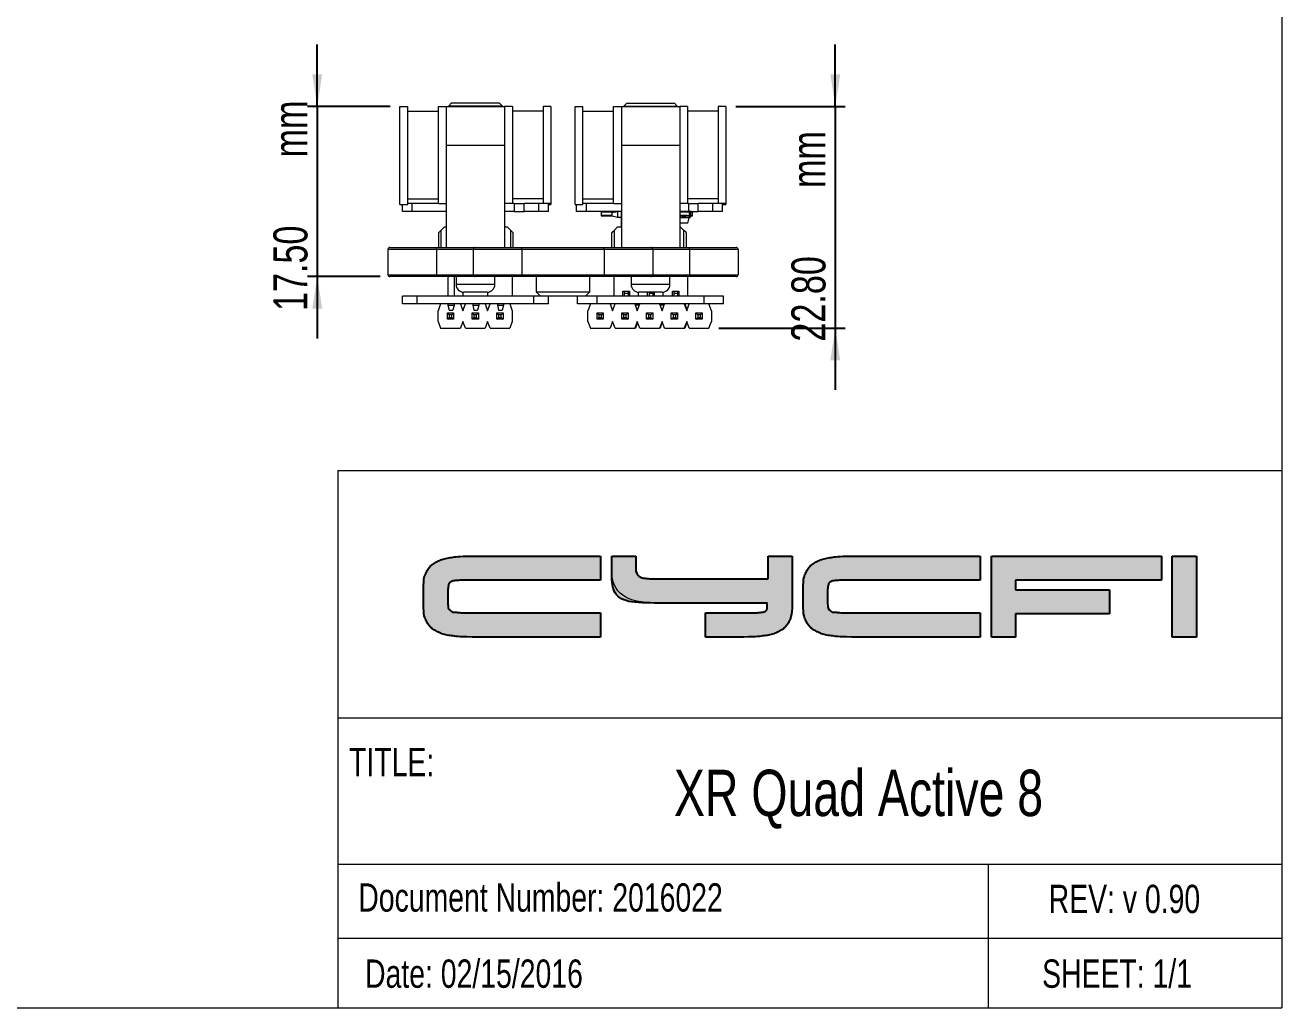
# Model space of a CAD drawing. Header units: millimetres. Extents: x 6 to 293, y 6 to 206.
# Drawn here: x 163.6 to 292.8, y 5.6 to 106.6 of the extents above; entities that cross this region are included whole.
import ezdxf

# ---------------------------------------------------------------- set-up
doc = ezdxf.new("R2010")
doc.units = ezdxf.units.MM
doc.layers.add('LAYER_1', color=179, linetype='Continuous')
doc.layers.add('SLD-0', color=179, linetype='Continuous')
doc.styles.add('SLDTEXTSTYLE0', font='TXT', dxfattribs={"width": 0.75})
doc.dimstyles.new('SLDDIMSTYLE3', dxfattribs={"dimtxt": 3.5, "dimasz": 3.302, "dimexe": 0, "dimexo": 0.0625, "dimgap": 0.875, "dimtad": 1, "dimrnd": 1e-09, "dimzin": 4, "dimdsep": 46, "dimtxsty": 'SLDTEXTSTYLE0', "dimsah": 1, "dimcen": 0.09, "dimadec": 0, "dimazin": 1, "dimtfac": 1, "dimtmove": 0, "dimatfit": 0, "dimfxl": 1, "dimfrac": 2, "dimtolj": 1, "dimtzin": 12, "dimarcsym": 0})

# ---------------------------------------------------------------- blocks, each defined once
blk = doc.blocks.new('_D_8')
at = {"layer": 'SLD-0'}
for p, q in [((246.89, 98.26), (246.89, 104.61)), ((236.65, 98.26), (247.89, 98.26)), ((246.89, 98.26), (246.89, 75.46)), ((234.9, 75.46), (247.89, 75.46)), ((246.89, 75.46), (246.89, 69.11))]:
    blk.add_line(p, q, dxfattribs=at)
for points in [[(246.89, 98.26), (247.4, 101.56), (246.38, 101.56)], [(246.89, 75.46), (246.38, 72.16), (247.4, 72.16)]]:
    blk.add_solid(points, dxfattribs=at)
at = {"layer": 'SLD-0', "char_height": 3.5, "attachment_point": 1, "rotation": 90, "style": 'SLDTEXTSTYLE0'}
for s, insert in [('mm', (242.38, 89.87, 0.1)), ('22.80', (242.38, 74.08, 0.1))]:
    blk.add_mtext(s, dxfattribs=dict(at, insert=insert))
blk = doc.blocks.new('_D_9')
at = {"layer": 'SLD-0'}
for p, q in [((193.62, 98.26), (193.62, 104.61)), ((201.13, 98.26), (192.62, 98.26)), ((193.62, 98.26), (193.62, 80.76)), ((200.09, 80.76), (192.62, 80.76)), ((193.62, 80.76), (193.62, 74.41))]:
    blk.add_line(p, q, dxfattribs=at)
for points in [[(193.62, 98.26), (194.13, 101.56), (193.11, 101.56)], [(193.62, 80.76), (193.11, 77.46), (194.13, 77.46)]]:
    blk.add_solid(points, dxfattribs=at)
at = {"layer": 'SLD-0', "char_height": 3.5, "attachment_point": 1, "rotation": 90, "style": 'SLDTEXTSTYLE0'}
for s, insert in [('mm', (189.11, 93.01, 0.1)), ('17.50', (189.11, 77.22, 0.1))]:
    blk.add_mtext(s, dxfattribs=dict(at, insert=insert))
blk = doc.blocks.new('BLOCK 2')
at = {"layer": 'LAYER_1', "lineweight": 0}
for p, q in [((12.25, -6.33), (25.47, -6.33)), ((25.47, -6.33), (25.47, -8.81)), ((26.62, -6.33), (29.1, -6.33)), ((29.1, -6.33), (29.1, -7.85)), ((42.69, -8.67), (42.69, -6.33)), ((42.69, -6.33), (45.17, -6.33)), ((45.17, -6.33), (45.17, -11.29)), ((51.3, -6.33), (64.52, -6.33)), ((64.52, -6.33), (64.52, -8.81)), ((65.68, -6.33), (83.16, -6.33)), ((65.68, -14.64), (65.68, -6.33)), ((83.16, -6.33), (83.16, -8.81)), ((84.26, -14.64), (84.26, -6.33)), ((84.26, -6.33), (86.74, -6.33)), ((86.74, -6.33), (86.74, -14.64)), ((25.47, -8.81), (12.25, -8.81)), ((31.24, -8.67), (42.69, -8.67)), ((64.52, -8.81), (51.3, -8.81)), ((68.16, -8.81), (68.14, -9.77)), ((83.16, -8.81), (68.16, -8.81)), ((7.27, -11.64), (7.27, -9.33)), ((9.75, -9.97), (9.75, -11)), ((46.32, -11.64), (46.32, -9.33)), ((48.8, -9.97), (48.8, -10.65)), ((68.14, -9.77), (77.79, -9.78)), ((77.79, -9.78), (77.79, -12.25)), ((12.25, -12.16), (25.47, -12.16)), ((25.47, -12.16), (25.47, -14.64)), ((36.26, -14.64), (36.26, -12.16)), ((36.26, -12.16), (40.19, -12.16)), ((51.3, -12.16), (64.52, -12.16)), ((64.52, -12.16), (64.52, -14.64)), ((77.79, -12.25), (68.14, -12.25)), ((68.14, -12.25), (68.16, -14.64)), ((25.47, -14.64), (12.25, -14.64)), ((40.19, -14.64), (36.26, -14.64)), ((64.52, -14.64), (51.3, -14.64)), ((68.16, -14.64), (65.68, -14.64)), ((86.74, -14.64), (84.26, -14.64))]:
    blk.add_line(p, q, dxfattribs=at)
for points, degree in [([(8.61, -6.92), (9.02, -6.7), (9.54, -6.55), (10.16, -6.46)], 3), ([(10.16, -6.46), (10.74, -6.37), (11.45, -6.33), (12.25, -6.33)], 3), ([(26.62, -7.82), (26.62, -7.56), (26.62, -6.33)], 2), ([(47.65, -6.92), (48.07, -6.7), (48.59, -6.55), (49.21, -6.46)], 3), ([(49.21, -6.46), (49.79, -6.37), (50.49, -6.33), (51.3, -6.33)], 3), ([(7.6, -7.9), (7.82, -7.49), (8.16, -7.16), (8.61, -6.92)], 3), ([(46.64, -7.9), (46.86, -7.49), (47.2, -7.16), (47.65, -6.92)], 3), ([(7.27, -9.33), (7.27, -8.77), (7.38, -8.29), (7.6, -7.9)], 3), ([(10.04, -8.99), (9.89, -9.09), (9.85, -9.23), (9.8, -9.47)], 3), ([(10.67, -8.83), (10.24, -8.88), (10.15, -8.94), (10.04, -8.99)], 3), ([(12.25, -8.81), (11.59, -8.81), (11.05, -8.79), (10.67, -8.83)], 3), ([(31.25, -11.15), (28.11, -11.14), (26.62, -10.13), (26.62, -7.82)], 3), ([(29.1, -7.85), (29.1, -8.01), (29.12, -7.86), (29.16, -8.03)], 3), ([(29.16, -8.03), (29.2, -8.18), (29.33, -8.32), (29.45, -8.41)], 3), ([(29.45, -8.41), (29.61, -8.53), (29.73, -8.55), (30.02, -8.6)], 3), ([(30.02, -8.6), (30.33, -8.65), (30.74, -8.67), (31.24, -8.67)], 3), ([(46.32, -9.33), (46.32, -8.77), (46.43, -8.29), (46.64, -7.9)], 3), ([(49.09, -8.99), (48.93, -9.09), (48.9, -9.23), (48.85, -9.47)], 3), ([(49.71, -8.83), (49.29, -8.88), (49.19, -8.94), (49.09, -8.99)], 3), ([(51.3, -8.81), (50.64, -8.81), (50.09, -8.79), (49.71, -8.83)], 3), ([(9.8, -9.47), (9.76, -9.77), (9.75, -9.83), (9.75, -9.97)], 3), ([(48.85, -9.47), (48.81, -9.77), (48.8, -9.83), (48.8, -9.97)], 3), ([(9.75, -11), (9.75, -11.14), (9.78, -11.3), (9.8, -11.51)], 3), ([(9.8, -11.51), (9.81, -11.51), (9.81, -11.76), (10.03, -11.92)], 3), ([(42.62, -11.15), (34.39, -11.15), (31.25, -11.15)], 2), ([(42.49, -11.93), (42.63, -11.81), (42.6, -11.16), (42.62, -11.15)], 3), ([(45.17, -11.29), (45.17, -11.84), (45.06, -12.68), (44.85, -13.07)], 3), ([(48.8, -10.65), (48.8, -10.78), (48.82, -11.3), (48.85, -11.51)], 3), ([(48.85, -11.51), (48.85, -11.51), (48.86, -11.76), (49.07, -11.92)], 3), ([(7.6, -13.07), (7.38, -12.68), (7.27, -12.2), (7.27, -11.64)], 3), ([(10.03, -11.92), (10.28, -12.11), (10.4, -12.07), (10.69, -12.1)], 3), ([(10.69, -12.1), (11.07, -12.14), (11.59, -12.16), (12.25, -12.16)], 3), ([(40.19, -12.16), (40.85, -12.16), (41.4, -12.16), (41.78, -12.12)], 3), ([(41.78, -12.12), (42.2, -12.08), (42.36, -12.05), (42.49, -11.93)], 3), ([(46.64, -13.07), (46.43, -12.68), (46.32, -12.2), (46.32, -11.64)], 3), ([(49.07, -11.92), (49.32, -12.11), (49.45, -12.07), (49.74, -12.1)], 3), ([(49.74, -12.1), (50.12, -12.14), (50.64, -12.16), (51.3, -12.16)], 3), ([(8.61, -14.05), (8.16, -13.81), (7.82, -13.48), (7.6, -13.07)], 3), ([(10.16, -14.51), (9.54, -14.43), (9.02, -14.27), (8.61, -14.05)], 3), ([(43.84, -14.05), (43.42, -14.27), (42.9, -14.43), (42.28, -14.51)], 3), ([(44.85, -13.07), (44.63, -13.48), (44.29, -13.81), (43.84, -14.05)], 3), ([(47.65, -14.05), (47.2, -13.81), (46.86, -13.48), (46.64, -13.07)], 3), ([(49.21, -14.51), (48.59, -14.43), (48.07, -14.27), (47.65, -14.05)], 3), ([(12.25, -14.64), (11.45, -14.64), (10.74, -14.6), (10.16, -14.51)], 3), ([(42.28, -14.51), (41.7, -14.6), (41, -14.64), (40.19, -14.64)], 3), ([(51.3, -14.64), (50.49, -14.64), (49.79, -14.6), (49.21, -14.51)], 3)]:
    blk.add_open_spline(points, degree=degree, dxfattribs=at)

msp = doc.modelspace()

# ---------------------------------------------------------------- hatches: boundary and pattern name
at = {"layer": 'LAYER_1'}
h = msp.add_hatch(color=250, dxfattribs=at)
edge = h.paths.add_edge_path(flags=0)
edge.add_line((222.753, 46.192), (222.753, 43.715))
edge.add_line((222.753, 43.715), (209.535, 43.715))
edge.add_spline(control_points=[(209.535, 43.715), (208.728, 43.715), (208.025, 43.758), (207.444, 43.841), (206.827, 43.93), (206.304, 44.087), (205.89, 44.308), (205.44, 44.548), (205.099, 44.876), (204.878, 45.282), (204.665, 45.674), (204.556, 46.157), (204.556, 46.717)], knot_values=[0, 0, 0, 0, 1, 2, 3, 4, 5, 6, 7, 8, 9, 10, 10, 10, 10], weights=[1, 1, 1, 1, 1, 1, 1, 1, 1, 1, 1, 1, 1], degree=3, periodic=0)
edge.add_line((204.556, 46.717), (204.556, 49.022))
edge.add_spline(control_points=[(204.556, 49.022), (204.556, 49.582), (204.665, 50.065), (204.878, 50.458), (205.099, 50.863), (205.44, 51.191), (205.891, 51.431), (206.304, 51.652), (206.827, 51.809), (207.444, 51.898), (208.028, 51.982), (208.731, 52.024), (209.535, 52.024)], knot_values=[0, 0, 0, 0, 1, 2, 3, 4, 5, 6, 7, 8, 9, 10, 10, 10, 10], weights=[1, 1, 1, 1, 1, 1, 1, 1, 1, 1, 1, 1, 1], degree=3, periodic=0)
edge.add_line((209.535, 52.024), (222.753, 52.024))
edge.add_line((222.753, 52.024), (222.753, 49.547))
edge.add_line((222.753, 49.547), (209.535, 49.547))
edge.add_spline(control_points=[(209.535, 49.547), (208.877, 49.547), (208.33, 49.563), (207.951, 49.521), (207.524, 49.473), (207.429, 49.42), (207.327, 49.361), (207.168, 49.268), (207.134, 49.129), (207.082, 48.886), (207.046, 48.59), (207.033, 48.521), (207.033, 48.383)], knot_values=[0, 0, 0, 0, 1, 2, 3, 4, 5, 6, 7, 8, 9, 10, 10, 10, 10], weights=[1, 1, 1, 1, 1, 1, 1, 1, 1, 1, 1, 1, 1], degree=3, periodic=0)
edge.add_line((207.033, 48.383), (207.033, 47.356))
edge.add_spline(control_points=[(207.033, 47.356), (207.033, 47.218), (207.059, 47.06), (207.084, 46.85), (207.089, 46.842), (207.096, 46.596), (207.309, 46.433), (207.558, 46.242), (207.686, 46.287), (207.972, 46.256), (208.352, 46.215), (208.877, 46.192), (209.535, 46.192)], knot_values=[0, 0, 0, 0, 1, 2, 3, 4, 5, 6, 7, 8, 9, 10, 10, 10, 10], weights=[1, 1, 1, 1, 1, 1, 1, 1, 1, 1, 1, 1, 1], degree=3, periodic=0)
edge.add_line((209.535, 46.192), (222.753, 46.192))
h = msp.add_hatch(color=250, dxfattribs=at)
edge = h.paths.add_edge_path(flags=0)
edge.add_spline(control_points=[(242.453, 47.07), (242.453, 46.511), (242.344, 45.674), (242.131, 45.282), (241.909, 44.875), (241.569, 44.548), (241.119, 44.308), (240.705, 44.087), (240.182, 43.93), (239.565, 43.841), (238.982, 43.757), (238.279, 43.715), (237.475, 43.715)], knot_values=[0, 0, 0, 0, 1, 2, 3, 4, 5, 6, 7, 8, 9, 10, 10, 10, 10], weights=[1, 1, 1, 1, 1, 1, 1, 1, 1, 1, 1, 1, 1], degree=3, periodic=0)
edge.add_line((237.475, 43.715), (233.539, 43.715))
edge.add_line((233.539, 43.715), (233.539, 46.192))
edge.add_line((233.539, 46.192), (237.475, 46.192))
edge.add_spline(control_points=[(237.475, 46.192), (238.132, 46.192), (238.685, 46.19), (239.06, 46.233), (239.481, 46.28), (239.638, 46.305), (239.775, 46.423), (239.913, 46.543), (239.885, 47.191), (239.905, 47.209)], knot_values=[0, 0, 0, 0, 1, 2, 3, 4, 5, 6, 7, 7, 7, 7], weights=[1, 1, 1, 1, 1, 1, 1, 1, 1, 1], degree=3, periodic=0)
edge.add_spline(control_points=[(239.905, 47.209), (231.669, 47.204), (228.53, 47.209), (225.392, 47.213), (223.904, 48.222), (223.904, 50.539), (223.904, 50.8), (223.904, 52.024)], knot_values=[0, 0, 0, 0, 1, 2, 3, 4, 5, 5, 5, 5], weights=[1, 1, 1, 1, 1, 1, 1, 1], degree=3, periodic=0)
edge.add_line((223.904, 52.024), (226.38, 52.024))
edge.add_line((226.38, 52.024), (226.38, 50.509))
edge.add_spline(control_points=[(226.38, 50.509), (226.38, 50.347), (226.402, 50.499), (226.448, 50.328), (226.487, 50.179), (226.608, 50.04), (226.728, 49.949), (226.893, 49.825), (227.018, 49.802), (227.298, 49.759), (227.61, 49.71), (228.021, 49.686), (228.518, 49.686)], knot_values=[0, 0, 0, 0, 1, 2, 3, 4, 5, 6, 7, 8, 9, 10, 10, 10, 10], weights=[1, 1, 1, 1, 1, 1, 1, 1, 1, 1, 1, 1, 1], degree=3, periodic=0)
edge.add_line((228.518, 49.686), (239.976, 49.686))
edge.add_line((239.976, 49.686), (239.976, 52.024))
edge.add_line((239.976, 52.024), (242.453, 52.024))
edge.add_line((242.453, 52.024), (242.453, 47.07))
h = msp.add_hatch(color=250, dxfattribs=at)
edge = h.paths.add_edge_path(flags=0)
edge.add_line((261.8, 46.192), (261.8, 43.715))
edge.add_line((261.8, 43.715), (248.581, 43.715))
edge.add_spline(control_points=[(248.581, 43.715), (247.775, 43.715), (247.071, 43.758), (246.491, 43.841), (245.874, 43.93), (245.351, 44.087), (244.937, 44.308), (244.486, 44.548), (244.146, 44.876), (243.924, 45.282), (243.711, 45.674), (243.603, 46.157), (243.603, 46.717)], knot_values=[0, 0, 0, 0, 1, 2, 3, 4, 5, 6, 7, 8, 9, 10, 10, 10, 10], weights=[1, 1, 1, 1, 1, 1, 1, 1, 1, 1, 1, 1, 1], degree=3, periodic=0)
edge.add_line((243.603, 46.717), (243.603, 49.022))
edge.add_spline(control_points=[(243.603, 49.022), (243.603, 49.582), (243.711, 50.065), (243.925, 50.458), (244.146, 50.863), (244.486, 51.191), (244.937, 51.431), (245.351, 51.652), (245.874, 51.809), (246.491, 51.898), (247.074, 51.982), (247.778, 52.024), (248.581, 52.024)], knot_values=[0, 0, 0, 0, 1, 2, 3, 4, 5, 6, 7, 8, 9, 10, 10, 10, 10], weights=[1, 1, 1, 1, 1, 1, 1, 1, 1, 1, 1, 1, 1], degree=3, periodic=0)
edge.add_line((248.581, 52.024), (261.8, 52.024))
edge.add_line((261.8, 52.024), (261.8, 49.547))
edge.add_line((261.8, 49.547), (248.581, 49.547))
edge.add_spline(control_points=[(248.581, 49.547), (247.923, 49.547), (247.377, 49.563), (246.998, 49.521), (246.571, 49.473), (246.475, 49.42), (246.373, 49.361), (246.214, 49.268), (246.181, 49.129), (246.129, 48.886), (246.092, 48.59), (246.08, 48.521), (246.08, 48.383)], knot_values=[0, 0, 0, 0, 1, 2, 3, 4, 5, 6, 7, 8, 9, 10, 10, 10, 10], weights=[1, 1, 1, 1, 1, 1, 1, 1, 1, 1, 1, 1, 1], degree=3, periodic=0)
edge.add_line((246.08, 48.383), (246.08, 47.708))
edge.add_spline(control_points=[(246.08, 47.708), (246.08, 47.571), (246.105, 47.06), (246.13, 46.85), (246.136, 46.842), (246.143, 46.596), (246.356, 46.433), (246.604, 46.242), (246.732, 46.287), (247.019, 46.256), (247.398, 46.215), (247.924, 46.192), (248.581, 46.192)], knot_values=[0, 0, 0, 0, 1, 2, 3, 4, 5, 6, 7, 8, 9, 10, 10, 10, 10], weights=[1, 1, 1, 1, 1, 1, 1, 1, 1, 1, 1, 1, 1], degree=3, periodic=0)
edge.add_line((248.581, 46.192), (261.8, 46.192))
for points in [[(262.962, 43.715), (262.962, 52.024), (280.441, 52.024), (280.441, 49.547), (265.439, 49.547), (265.419, 48.581), (275.076, 48.574), (275.076, 46.104), (265.419, 46.104), (265.439, 43.715)], [(284.023, 52.024), (284.023, 43.715), (281.546, 43.715), (281.546, 52.024)]]:
    msp.add_hatch(color=250, dxfattribs=at).paths.add_polyline_path(points, flags=0)

# ---------------------------------------------------------------- linework, layer by layer
at = {"color": 7, "linetype": 'Continuous', "lineweight": 0}
for p, q in [((292.815, 205.595), (292.815, 5.595)), ((195.737, 60.845), (292.815, 60.845)), ((195.737, 60.845), (195.737, 5.595)), ((292.815, 35.371), (195.737, 35.371)), ((195.737, 20.354), (292.815, 20.354)), ((262.658, 12.744), (262.658, 20.354)), ((195.737, 12.744), (292.815, 12.744)), ((262.658, 5.595), (262.658, 12.744)), ((5.815, 5.595), (292.815, 5.595))]:
    msp.add_line(p, q, dxfattribs=at)
at = {"color": 7, "linetype": 'Continuous', "lineweight": 15}
for p, q in [((202.127, 88.171), (202.127, 98.259)), ((202.127, 98.259), (202.927, 98.259)), ((202.927, 88.171), (202.927, 98.259)), ((206.09, 88.259), (206.09, 98.259)), ((206.09, 98.259), (206.89, 98.259)), ((206.89, 98.259), (206.89, 94.259)), ((206.89, 98.259), (212.89, 98.259)), ((207.44, 98.615), (207.14, 98.315)), ((207.14, 98.315), (207.14, 98.259)), ((207.14, 98.315), (207.606, 98.315)), ((207.44, 98.615), (207.855, 98.615)), ((207.606, 98.315), (212.64, 98.315)), ((207.855, 98.615), (212.34, 98.615)), ((212.64, 98.315), (212.34, 98.615)), ((212.64, 98.259), (212.64, 98.315)), ((213.69, 98.259), (212.89, 98.259)), ((212.89, 98.259), (212.89, 94.259)), ((213.69, 98.259), (213.69, 88.259)), ((217.652, 98.259), (216.852, 98.259)), ((216.852, 98.259), (216.852, 88.259)), ((217.652, 98.259), (217.652, 88.259)), ((220.127, 88.171), (220.127, 98.259)), ((220.127, 98.259), (220.927, 98.259)), ((220.927, 88.171), (220.927, 98.259)), ((224.09, 88.259), (224.09, 98.259)), ((224.09, 98.259), (224.89, 98.259)), ((224.89, 98.259), (230.89, 98.259)), ((224.89, 98.259), (224.89, 94.259)), ((225.44, 98.597), (225.14, 98.297)), ((225.14, 98.297), (225.14, 98.259)), ((225.14, 98.297), (225.6, 98.297)), ((225.44, 98.597), (225.85, 98.597)), ((225.6, 98.297), (230.64, 98.297)), ((225.85, 98.597), (230.34, 98.597)), ((230.64, 98.297), (230.34, 98.597)), ((230.64, 98.259), (230.64, 98.297)), ((231.69, 98.259), (230.89, 98.259)), ((230.89, 98.259), (230.89, 94.259)), ((231.69, 98.259), (231.69, 88.259)), ((235.652, 98.259), (234.852, 98.259)), ((234.852, 98.259), (234.852, 88.259)), ((235.652, 98.259), (235.652, 88.259)), ((202.927, 97.759), (206.09, 97.759)), ((216.852, 97.759), (213.69, 97.759)), ((220.927, 97.759), (224.09, 97.759)), ((234.852, 97.759), (231.69, 97.759)), ((206.89, 94.259), (212.89, 94.259)), ((206.89, 94.259), (206.89, 83.759)), ((212.89, 94.259), (212.89, 83.759)), ((224.89, 94.259), (230.89, 94.259)), ((224.89, 94.259), (224.89, 83.759)), ((230.89, 94.259), (230.89, 83.759)), ((202.127, 88.171), (202.927, 88.171)), ((202.39, 87.459), (202.39, 88.171)), ((202.927, 88.759), (206.09, 88.759)), ((203.39, 88.259), (202.927, 88.259)), ((203.39, 87.459), (203.39, 88.259)), ((206.09, 88.259), (203.39, 88.259)), ((206.09, 88.259), (206.89, 88.259)), ((213.69, 88.259), (212.89, 88.259)), ((216.852, 88.759), (213.69, 88.759)), ((213.88, 88.259), (213.69, 88.259)), ((213.88, 88.259), (213.88, 87.459)), ((213.88, 88.259), (214.9, 88.259)), ((214.9, 87.459), (214.9, 88.259)), ((216.39, 88.259), (214.9, 88.259)), ((216.39, 87.459), (216.39, 88.259)), ((216.852, 88.259), (216.39, 88.259)), ((217.652, 88.259), (216.852, 88.259)), ((217.39, 87.459), (217.39, 88.259)), ((217.39, 88.171), (217.652, 88.171)), ((217.652, 88.171), (217.39, 88.171)), ((217.652, 88.259), (217.652, 88.171)), ((220.127, 88.171), (220.927, 88.171)), ((220.29, 87.466), (220.29, 88.171)), ((220.927, 88.759), (224.09, 88.759)), ((221.29, 88.266), (220.927, 88.266)), ((221.29, 87.466), (221.29, 88.266)), ((224.09, 88.266), (221.29, 88.266)), ((224.09, 88.259), (224.89, 88.259)), ((231.69, 88.259), (230.89, 88.259)), ((234.852, 88.759), (231.69, 88.759)), ((231.78, 88.266), (231.69, 88.266)), ((231.78, 88.266), (232.8, 88.266)), ((231.78, 88.266), (231.78, 87.466)), ((232.8, 87.466), (232.8, 88.266)), ((234.29, 88.266), (232.8, 88.266)), ((234.29, 87.466), (234.29, 88.266)), ((234.852, 88.266), (234.29, 88.266)), ((235.652, 88.259), (234.852, 88.259)), ((235.29, 87.466), (235.29, 88.259)), ((235.29, 88.171), (235.652, 88.171)), ((235.652, 88.171), (235.29, 88.171)), ((235.652, 88.259), (235.652, 88.171)), ((203.39, 87.459), (202.39, 87.459)), ((206.89, 87.459), (203.39, 87.459)), ((213.88, 87.459), (212.89, 87.459)), ((213.88, 87.459), (214.9, 87.459)), ((216.39, 87.459), (214.9, 87.459)), ((217.39, 87.459), (216.39, 87.459)), ((221.29, 87.466), (220.29, 87.466)), ((224.89, 87.466), (221.29, 87.466)), ((222.811, 87.461), (222.811, 87.466)), ((222.811, 87.461), (222.811, 87.466)), ((222.811, 87.461), (222.811, 87.021)), ((223.111, 87.461), (222.811, 87.461)), ((222.811, 87.461), (222.811, 87.021)), ((222.811, 87.016), (222.811, 87.021)), ((222.811, 87.021), (223.036, 87.021)), ((222.811, 87.016), (222.811, 87.021)), ((222.811, 87.016), (222.811, 87.016)), ((223.031, 87.016), (222.811, 87.016)), ((222.841, 87.436), (223.111, 87.436)), ((222.841, 87.046), (222.841, 87.436)), ((223.036, 87.046), (222.841, 87.046)), ((223.036, 87.021), (223.031, 87.016)), ((223.111, 87.016), (223.031, 87.016)), ((223.036, 87.021), (223.036, 87.046)), ((223.944, 87.046), (223.036, 87.046)), ((223.036, 87.021), (223.111, 87.021)), ((223.111, 87.466), (223.111, 87.461)), ((223.111, 87.436), (223.111, 87.461)), ((223.111, 87.436), (224.061, 87.436)), ((223.111, 87.046), (223.111, 87.022)), ((223.111, 87.022), (223.116, 87.017)), ((223.111, 87.017), (223.111, 87.016)), ((223.116, 87.017), (223.111, 87.017)), ((223.237, 87.016), (223.111, 87.016)), ((223.944, 87.017), (223.116, 87.017)), ((223.179, 87.466), (223.184, 87.461)), ((223.184, 87.436), (223.184, 87.461)), ((223.186, 87.461), (223.184, 87.461)), ((223.186, 87.436), (223.186, 87.461)), ((223.237, 87.017), (223.237, 87.016)), ((223.312, 87.016), (223.237, 87.016)), ((223.312, 87.466), (223.312, 87.461)), ((223.312, 87.436), (223.312, 87.461)), ((223.312, 87.017), (223.312, 87.016)), ((223.334, 87.016), (223.312, 87.016)), ((223.334, 87.017), (223.334, 87.016)), ((223.379, 87.466), (223.384, 87.461)), ((223.387, 87.461), (223.384, 87.461)), ((223.384, 87.436), (223.384, 87.461)), ((223.387, 87.436), (223.387, 87.461)), ((223.401, 87.466), (223.406, 87.461)), ((223.409, 87.461), (223.406, 87.461)), ((223.406, 87.436), (223.406, 87.461)), ((223.409, 87.436), (223.409, 87.461)), ((223.944, 87.336), (224.485, 87.466)), ((223.944, 86.966), (223.944, 87.337)), ((224.484, 86.836), (223.944, 86.966)), ((223.986, 87.461), (223.986, 87.436)), ((223.986, 87.461), (223.986, 87.436)), ((223.988, 87.461), (223.986, 87.461)), ((223.988, 87.461), (223.993, 87.466)), ((223.988, 87.461), (223.988, 87.436)), ((224.061, 87.461), (224.061, 87.466)), ((224.061, 87.461), (224.061, 87.436)), ((224.361, 87.461), (224.061, 87.461)), ((224.485, 87.466), (224.484, 86.836)), ((224.89, 86.836), (224.484, 86.836)), ((224.874, 87.466), (224.874, 86.651)), ((224.874, 86.651), (224.874, 85.851)), ((231.78, 87.466), (230.89, 87.466)), ((230.89, 87.436), (231.594, 87.436)), ((231.669, 87.046), (230.89, 87.046)), ((231.589, 87.017), (230.89, 87.017)), ((230.985, 86.839), (230.89, 86.839)), ((230.89, 86.836), (230.985, 86.836)), ((231.865, 86.793), (230.89, 86.793)), ((230.985, 86.839), (230.985, 87.017)), ((230.985, 86.839), (231.524, 86.969)), ((230.985, 86.836), (231.524, 86.966)), ((230.985, 86.836), (230.985, 86.839)), ((231.127, 87.436), (231.127, 87.466)), ((231.175, 87.436), (231.175, 87.466)), ((231.175, 87.436), (231.175, 87.466)), ((231.519, 87.443), (231.175, 87.443)), ((231.19, 87.443), (231.19, 87.466)), ((231.238, 87.443), (231.238, 87.466)), ((231.239, 87.443), (231.239, 87.466)), ((231.519, 87.461), (231.519, 87.436)), ((231.522, 87.461), (231.519, 87.461)), ((231.522, 87.461), (231.527, 87.466)), ((231.522, 87.461), (231.522, 87.436)), ((231.524, 87.017), (231.524, 86.969)), ((231.524, 86.966), (231.524, 86.969)), ((231.594, 87.022), (231.589, 87.017)), ((231.594, 87.017), (231.589, 87.017)), ((231.594, 87.461), (231.594, 87.466)), ((231.894, 87.461), (231.594, 87.461)), ((231.594, 87.461), (231.594, 87.436)), ((231.594, 87.436), (231.864, 87.436)), ((231.594, 87.022), (231.594, 87.046)), ((231.594, 87.021), (231.669, 87.021)), ((231.594, 87.016), (231.594, 87.017)), ((231.669, 87.016), (231.594, 87.016)), ((231.669, 87.021), (231.669, 87.046)), ((231.669, 87.046), (231.864, 87.046)), ((231.669, 87.021), (231.894, 87.021)), ((231.669, 87.016), (231.669, 87.021)), ((231.894, 87.016), (231.669, 87.016)), ((231.738, 86.243), (231.865, 86.793)), ((231.78, 87.466), (232.8, 87.466)), ((231.837, 87.016), (231.865, 86.793)), ((231.856, 86.863), (231.906, 86.863)), ((231.864, 87.436), (231.864, 87.046)), ((231.906, 86.793), (231.865, 86.793)), ((231.894, 87.466), (231.894, 87.461)), ((231.894, 87.021), (231.894, 87.461)), ((231.894, 87.436), (231.91, 87.436)), ((231.894, 87.146), (231.91, 87.146)), ((231.936, 87.116), (231.894, 87.116)), ((231.936, 87.046), (231.894, 87.046)), ((231.894, 87.021), (231.894, 87.016)), ((231.936, 87.016), (231.894, 87.016)), ((231.91, 87.436), (231.91, 87.146)), ((231.91, 87.146), (231.91, 87.436)), ((231.91, 87.436), (231.91, 87.436)), ((231.936, 86.893), (231.936, 87.296)), ((231.94, 87.334), (231.94, 87.461)), ((231.94, 87.436), (232.009, 87.436)), ((232.006, 87.296), (232.006, 86.893)), ((232.006, 87.046), (232.162, 87.046)), ((232.192, 87.016), (232.006, 87.016)), ((232.29, 87.396), (232.106, 87.396)), ((232.162, 87.396), (232.162, 87.046)), ((232.192, 87.021), (232.192, 87.396)), ((232.192, 87.021), (232.192, 87.396)), ((232.192, 87.021), (232.192, 87.016)), ((232.192, 87.021), (232.192, 87.016)), ((232.192, 87.016), (232.192, 87.016)), ((232.29, 87.466), (232.29, 87.396)), ((234.29, 87.466), (232.8, 87.466)), ((235.29, 87.466), (234.29, 87.466)), ((206.358, 85.544), (206.108, 85.294)), ((206.358, 85.544), (206.658, 85.844)), ((206.358, 83.759), (206.358, 85.544)), ((206.89, 85.844), (206.658, 85.844)), ((213.178, 85.844), (212.89, 85.844)), ((213.178, 85.844), (213.478, 85.544)), ((213.478, 85.544), (213.478, 83.759)), ((213.478, 85.544), (213.728, 85.294)), ((223.919, 85.301), (224.169, 85.551)), ((223.919, 83.759), (223.919, 85.301)), ((224.469, 85.851), (224.169, 85.551)), ((224.169, 83.759), (224.169, 85.551)), ((224.89, 85.851), (224.469, 85.851)), ((231.738, 86.243), (230.89, 86.243)), ((230.989, 85.851), (230.89, 85.851)), ((230.989, 85.851), (231.289, 85.551)), ((231.289, 85.551), (231.289, 83.759)), ((231.539, 85.301), (231.289, 85.551)), ((231.539, 85.301), (231.539, 83.759)), ((206.108, 83.759), (206.108, 85.294)), ((213.728, 85.294), (213.728, 83.759)), ((205.89, 83.559), (200.89, 83.559)), ((200.89, 83.559), (200.89, 80.959)), ((201.09, 83.759), (205.89, 83.759)), ((205.89, 83.559), (205.89, 83.759)), ((205.89, 83.759), (209.866, 83.759)), ((209.666, 83.559), (205.89, 83.559)), ((205.89, 83.559), (205.89, 80.959)), ((214.666, 83.559), (209.666, 83.559)), ((209.666, 83.559), (209.666, 80.959)), ((209.866, 83.759), (214.666, 83.759)), ((214.666, 83.559), (214.666, 83.759)), ((214.666, 83.759), (223.113, 83.759)), ((223.113, 83.559), (214.666, 83.559)), ((214.666, 83.559), (214.666, 80.959)), ((223.113, 83.559), (223.113, 83.759)), ((223.113, 83.759), (227.913, 83.759)), ((228.113, 83.559), (223.113, 83.559)), ((223.113, 83.559), (223.113, 80.959)), ((227.913, 83.759), (231.89, 83.759)), ((228.113, 83.559), (228.113, 80.959)), ((231.89, 83.559), (228.113, 83.559)), ((231.89, 83.559), (231.89, 83.759)), ((231.89, 83.759), (236.69, 83.759)), ((231.89, 83.559), (231.89, 80.959)), ((236.89, 83.559), (231.89, 83.559)), ((236.89, 83.559), (236.89, 80.959)), ((200.89, 80.959), (205.89, 80.959)), ((205.89, 80.759), (201.09, 80.759)), ((205.89, 80.959), (209.666, 80.959)), ((205.89, 80.959), (205.89, 80.759)), ((209.866, 80.759), (205.89, 80.759)), ((207.063, 80.759), (207.063, 78.759)), ((207.693, 80.759), (207.693, 78.759)), ((207.89, 80.759), (207.89, 79.959)), ((209.666, 80.959), (214.666, 80.959)), ((214.666, 80.759), (209.866, 80.759)), ((211.89, 79.959), (211.89, 80.759)), ((213.678, 80.759), (213.678, 78.759)), ((214.666, 80.759), (214.666, 80.959)), ((214.666, 80.959), (223.113, 80.959)), ((223.113, 80.759), (214.666, 80.759)), ((216.14, 80.759), (216.14, 79.209)), ((221.64, 79.209), (221.64, 80.759)), ((223.113, 80.759), (223.113, 80.959)), ((223.113, 80.959), (228.113, 80.959)), ((227.913, 80.759), (223.113, 80.759)), ((224.124, 80.759), (224.124, 78.759)), ((225.89, 80.759), (225.89, 79.959)), ((231.89, 80.759), (227.913, 80.759)), ((228.113, 80.959), (231.89, 80.959)), ((229.89, 79.959), (229.89, 80.759)), ((231.744, 78.759), (231.744, 80.759)), ((231.89, 80.959), (236.89, 80.959)), ((231.89, 80.759), (231.89, 80.959)), ((236.69, 80.759), (231.89, 80.759)), ((208.598, 79.165), (208.598, 78.759)), ((211.09, 79.159), (208.69, 79.159)), ((211.138, 79.161), (211.138, 78.759)), ((216.14, 79.209), (216.59, 78.759)), ((216.14, 79.209), (221.64, 79.209)), ((221.19, 78.759), (221.64, 79.209)), ((225.054, 79.259), (225.734, 79.259)), ((225.054, 78.759), (225.054, 79.259)), ((225.194, 79.259), (225.194, 79.009)), ((225.594, 79.009), (225.194, 79.009)), ((225.194, 79.009), (225.194, 78.759)), ((225.594, 79.259), (225.594, 79.009)), ((225.594, 79.009), (225.594, 78.759)), ((225.734, 79.259), (225.734, 78.759)), ((226.664, 78.759), (226.664, 79.16)), ((229.09, 79.159), (226.69, 79.159)), ((227.594, 78.759), (227.594, 79.159)), ((227.734, 79.159), (227.734, 79.009)), ((228.134, 79.009), (227.734, 79.009)), ((227.734, 79.009), (227.734, 78.759)), ((228.134, 79.159), (228.134, 79.009)), ((228.134, 79.009), (228.134, 78.759)), ((228.274, 79.159), (228.274, 78.759)), ((229.204, 78.759), (229.204, 79.168)), ((230.134, 79.259), (230.814, 79.259)), ((230.134, 78.759), (230.134, 79.259)), ((230.274, 79.259), (230.274, 79.009)), ((230.674, 79.009), (230.274, 79.009)), ((230.274, 79.009), (230.274, 78.759)), ((230.674, 79.259), (230.674, 79.009)), ((230.674, 79.009), (230.674, 78.759)), ((230.814, 79.259), (230.814, 78.759)), ((202.39, 77.959), (202.39, 78.759)), ((203.89, 78.759), (202.39, 78.759)), ((203.89, 77.959), (202.39, 77.959)), ((203.89, 77.959), (203.89, 78.759)), ((215.89, 78.759), (203.89, 78.759)), ((215.89, 77.959), (203.89, 77.959)), ((206.309, 77.959), (206.059, 77.259)), ((207.063, 77.959), (207.063, 77.84)), ((207.063, 77.84), (207.693, 77.84)), ((207.063, 77.84), (207.193, 77.3)), ((207.693, 77.84), (207.563, 77.3)), ((207.693, 77.959), (207.693, 77.84)), ((208.349, 77.959), (208.599, 77.259)), ((208.599, 77.259), (208.849, 77.959)), ((209.603, 77.959), (209.603, 77.84)), ((209.603, 77.84), (210.233, 77.84)), ((209.603, 77.84), (209.733, 77.3)), ((210.233, 77.84), (210.103, 77.3)), ((210.233, 77.959), (210.233, 77.84)), ((210.889, 77.959), (211.139, 77.259)), ((211.139, 77.259), (211.389, 77.959)), ((212.143, 77.959), (212.143, 77.84)), ((212.143, 77.84), (212.273, 77.3)), ((212.143, 77.84), (212.773, 77.84)), ((212.773, 77.84), (212.643, 77.3)), ((212.773, 77.959), (212.773, 77.84)), ((213.429, 77.959), (213.679, 77.259)), ((215.89, 77.959), (215.89, 78.759)), ((216.59, 78.759), (215.89, 78.759)), ((217.39, 77.959), (215.89, 77.959)), ((221.19, 78.759), (216.59, 78.759)), ((217.39, 77.959), (217.39, 78.759)), ((220.39, 77.959), (220.39, 78.759)), ((222.39, 77.959), (220.39, 77.959)), ((222.39, 78.759), (221.19, 78.759)), ((221.702, 77.959), (221.452, 77.259)), ((222.39, 77.959), (222.39, 78.759)), ((233.39, 78.759), (222.39, 78.759)), ((233.39, 77.959), (222.39, 77.959)), ((223.742, 77.959), (223.992, 77.259)), ((223.992, 77.259), (224.242, 77.959)), ((226.282, 77.959), (226.532, 77.259)), ((226.323, 77.846), (226.742, 77.846)), ((226.532, 77.259), (226.782, 77.959)), ((228.822, 77.959), (229.072, 77.259)), ((228.863, 77.846), (229.282, 77.846)), ((229.072, 77.259), (229.322, 77.959)), ((229.299, 77.895), (229.299, 77.959)), ((231.362, 77.959), (231.612, 77.259)), ((231.414, 77.959), (231.638, 77.331)), ((231.612, 77.259), (231.862, 77.959)), ((233.39, 77.959), (233.39, 78.759)), ((235.39, 78.759), (233.39, 78.759)), ((235.39, 77.959), (233.39, 77.959)), ((234.152, 77.259), (233.902, 77.959)), ((235.39, 77.959), (235.39, 78.759)), ((206.059, 76.159), (206.059, 77.259)), ((207.014, 76.394), (207.014, 77.024)), ((207.014, 77.024), (207.194, 76.844)), ((207.014, 77.024), (207.644, 77.024)), ((207.014, 76.394), (207.194, 76.574)), ((207.644, 76.394), (207.014, 76.394)), ((207.193, 77.3), (207.563, 77.3)), ((207.194, 76.844), (207.194, 76.574)), ((207.464, 76.844), (207.194, 76.844)), ((207.194, 76.574), (207.464, 76.574)), ((207.464, 76.844), (207.644, 77.024)), ((207.464, 76.574), (207.464, 76.844)), ((207.464, 76.574), (207.644, 76.394)), ((207.644, 77.024), (207.644, 76.394)), ((209.554, 77.024), (209.734, 76.844)), ((209.554, 77.024), (210.184, 77.024)), ((209.554, 76.394), (209.554, 77.024)), ((209.554, 76.394), (209.734, 76.574)), ((210.184, 76.394), (209.554, 76.394)), ((209.733, 77.3), (210.103, 77.3)), ((210.004, 76.844), (209.734, 76.844)), ((209.734, 76.844), (209.734, 76.574)), ((209.734, 76.574), (210.004, 76.574)), ((210.004, 76.844), (210.184, 77.024)), ((210.004, 76.574), (210.004, 76.844)), ((210.004, 76.574), (210.184, 76.394)), ((210.184, 77.024), (210.184, 76.394)), ((212.094, 76.394), (212.094, 77.024)), ((212.094, 77.024), (212.274, 76.844)), ((212.094, 77.024), (212.724, 77.024)), ((212.094, 76.394), (212.274, 76.574)), ((212.724, 76.394), (212.094, 76.394)), ((212.273, 77.3), (212.643, 77.3)), ((212.274, 76.844), (212.274, 76.574)), ((212.544, 76.844), (212.274, 76.844)), ((212.274, 76.574), (212.544, 76.574)), ((212.544, 76.844), (212.724, 77.024)), ((212.544, 76.574), (212.544, 76.844)), ((212.544, 76.574), (212.724, 76.394)), ((212.724, 77.024), (212.724, 76.394)), ((213.679, 77.259), (213.679, 76.159)), ((221.452, 76.159), (221.452, 77.259)), ((222.407, 77.024), (223.037, 77.024)), ((222.407, 77.024), (222.587, 76.844)), ((222.407, 76.394), (222.407, 77.024)), ((222.587, 76.574), (222.407, 76.394)), ((223.037, 76.394), (222.407, 76.394)), ((222.857, 76.844), (222.587, 76.844)), ((222.587, 76.844), (222.587, 76.574)), ((222.587, 76.574), (222.857, 76.574)), ((223.037, 77.024), (222.857, 76.844)), ((222.857, 76.574), (222.857, 76.844)), ((222.857, 76.574), (223.037, 76.394)), ((223.037, 77.024), (223.037, 76.394)), ((224.947, 77.024), (225.127, 76.844)), ((224.947, 77.024), (225.577, 77.024)), ((224.947, 76.394), (224.947, 77.024)), ((224.947, 76.394), (225.127, 76.574)), ((225.577, 76.394), (224.947, 76.394)), ((225.397, 76.844), (225.127, 76.844)), ((225.127, 76.844), (225.127, 76.574)), ((225.127, 76.574), (225.397, 76.574)), ((225.397, 76.844), (225.577, 77.024)), ((225.397, 76.574), (225.397, 76.844)), ((225.397, 76.574), (225.577, 76.394)), ((225.577, 77.024), (225.577, 76.394)), ((226.516, 77.306), (226.549, 77.306)), ((227.487, 76.394), (227.487, 77.024)), ((227.487, 77.024), (227.667, 76.844)), ((227.487, 77.024), (228.117, 77.024)), ((227.667, 76.574), (227.487, 76.394)), ((228.117, 76.394), (227.487, 76.394)), ((227.667, 76.844), (227.667, 76.574)), ((227.937, 76.844), (227.667, 76.844)), ((227.667, 76.574), (227.937, 76.574)), ((228.117, 77.024), (227.937, 76.844)), ((227.937, 76.574), (227.937, 76.844)), ((227.937, 76.574), (228.117, 76.394)), ((228.117, 77.024), (228.117, 76.394)), ((229.089, 77.306), (229.056, 77.306)), ((230.027, 77.024), (230.207, 76.844)), ((230.027, 77.024), (230.657, 77.024)), ((230.027, 76.394), (230.027, 77.024)), ((230.027, 76.394), (230.207, 76.574)), ((230.657, 76.394), (230.027, 76.394)), ((230.477, 76.844), (230.207, 76.844)), ((230.207, 76.844), (230.207, 76.574)), ((230.207, 76.574), (230.477, 76.574)), ((230.477, 76.844), (230.657, 77.024)), ((230.477, 76.574), (230.477, 76.844)), ((230.477, 76.574), (230.657, 76.394)), ((230.657, 77.024), (230.657, 76.394)), ((232.567, 76.394), (232.567, 77.024)), ((232.747, 76.844), (232.567, 77.024)), ((232.567, 77.024), (233.197, 77.024)), ((232.567, 76.394), (232.747, 76.574)), ((233.197, 76.394), (232.567, 76.394)), ((232.747, 76.844), (232.747, 76.574)), ((233.017, 76.844), (232.747, 76.844)), ((232.747, 76.574), (233.017, 76.574)), ((233.017, 76.844), (233.197, 77.024)), ((233.017, 76.574), (233.017, 76.844)), ((233.197, 76.394), (233.017, 76.574)), ((233.197, 77.024), (233.197, 76.394)), ((234.152, 77.259), (234.152, 76.159)), ((206.059, 76.159), (206.309, 75.459)), ((206.309, 75.459), (208.349, 75.459)), ((208.599, 76.159), (208.349, 75.459)), ((208.849, 75.459), (208.599, 76.159)), ((208.849, 75.459), (210.889, 75.459)), ((211.139, 76.159), (210.889, 75.459)), ((211.389, 75.459), (211.139, 76.159)), ((211.389, 75.459), (213.429, 75.459)), ((213.679, 76.159), (213.429, 75.459)), ((221.452, 76.159), (221.702, 75.459)), ((221.702, 75.459), (223.742, 75.459)), ((223.992, 76.159), (223.742, 75.459)), ((224.242, 75.459), (223.992, 76.159)), ((224.242, 75.459), (226.282, 75.459)), ((226.532, 76.159), (226.282, 75.459)), ((226.282, 75.459), (226.334, 75.459)), ((226.558, 76.088), (226.334, 75.459)), ((226.782, 75.459), (226.532, 76.159)), ((226.782, 75.459), (228.822, 75.459)), ((229.072, 76.159), (228.822, 75.459)), ((228.822, 75.459), (228.874, 75.459)), ((229.098, 76.088), (228.874, 75.459)), ((229.322, 75.459), (229.072, 76.159)), ((229.322, 75.459), (231.362, 75.459)), ((231.612, 76.159), (231.362, 75.459)), ((231.362, 75.459), (231.414, 75.459)), ((231.638, 76.088), (231.414, 75.459)), ((231.862, 75.459), (231.612, 76.159)), ((231.862, 75.459), (233.902, 75.459)), ((233.902, 75.459), (234.152, 76.159))]:
    msp.add_line(p, q, dxfattribs=at)
at = {"color": 8, "linetype": 'Continuous', "lineweight": 15}
for p, q in [((222.811, 87.461), (222.811, 87.461)), ((222.811, 87.021), (222.811, 87.021)), ((223.184, 87.461), (223.111, 87.461)), ((223.111, 87.022), (223.944, 87.022)), ((223.312, 87.461), (223.186, 87.461)), ((223.384, 87.461), (223.312, 87.461)), ((223.406, 87.461), (223.387, 87.461)), ((223.986, 87.461), (223.986, 87.461)), ((224.061, 87.461), (223.988, 87.461)), ((224.89, 86.651), (224.874, 86.651)), ((230.89, 87.022), (231.594, 87.022)), ((231.594, 87.461), (231.522, 87.461)), ((231.94, 87.461), (231.894, 87.461)), ((231.894, 87.021), (231.936, 87.021)), ((232.065, 87.461), (231.94, 87.461)), ((232.006, 87.021), (232.192, 87.021)), ((232.192, 87.021), (232.192, 87.021)), ((211.89, 79.959), (207.89, 79.959)), ((229.89, 79.959), (225.89, 79.959))]:
    msp.add_line(p, q, dxfattribs=at)
at = {"color": 7, "linetype": 'Continuous', "lineweight": 15}
for centre, radius, start, end in [((223.181, 87.461), 0.005, 359.99207, 90.00259), ((223.382, 87.461), 0.005, 359.99965, 90.00035), ((223.404, 87.461), 0.005, 359.99207, 90.00259), ((223.991, 87.461), 0.005, 90.00187, 179.99813), ((231.524, 87.461), 0.005, 90.00197, 179.99803), ((231.906, 86.893), 0.03, 270, 0), ((231.906, 86.893), 0.1, 270, 0), ((232.106, 87.296), 0.17, 90, 180), ((231.679, 87.462), 0.261, 359.72945, 0.82547), ((232.106, 87.296), 0.1, 90, 180), ((201.09, 83.559), 0.2, 90, 180), ((209.866, 83.559), 0.2, 90, 180), ((227.913, 83.559), 0.2, 0, 90), ((236.69, 83.559), 0.2, 0, 90), ((201.09, 80.959), 0.2, 180, 270), ((209.866, 80.959), 0.2, 180, 270), ((227.913, 80.959), 0.2, 270, 0), ((236.69, 80.959), 0.2, 270, 0), ((208.69, 79.959), 0.8, 180, 270), ((211.09, 79.959), 0.8, 270, 0), ((226.69, 79.959), 0.8, 180, 270), ((229.09, 79.959), 0.8, 270, 0)]:
    msp.add_arc(centre, radius, start, end, dxfattribs=at)
at = {"layer": 'LAYER_1'}
for p, q in [((209.535, 52.024), (222.753, 52.024)), ((222.753, 52.024), (222.753, 49.547)), ((223.904, 52.024), (226.38, 52.024)), ((226.38, 52.024), (226.38, 50.509)), ((239.976, 49.686), (239.976, 52.024)), ((239.976, 52.024), (242.453, 52.024)), ((242.453, 52.024), (242.453, 47.07)), ((248.581, 52.024), (261.8, 52.024)), ((261.8, 52.024), (261.8, 49.547)), ((262.962, 52.024), (280.441, 52.024)), ((262.962, 43.715), (262.962, 52.024)), ((280.441, 52.024), (280.441, 49.547)), ((281.546, 43.715), (281.546, 52.024)), ((281.546, 52.024), (284.023, 52.024)), ((284.023, 52.024), (284.023, 43.715)), ((222.753, 49.547), (209.535, 49.547)), ((228.518, 49.686), (239.976, 49.686)), ((261.8, 49.547), (248.581, 49.547)), ((265.439, 49.547), (265.419, 48.581)), ((280.441, 49.547), (265.439, 49.547)), ((204.556, 46.717), (204.556, 49.022)), ((207.033, 48.383), (207.033, 47.356)), ((243.603, 46.717), (243.603, 49.022)), ((246.08, 48.383), (246.08, 47.708)), ((265.419, 48.581), (275.076, 48.574)), ((275.076, 48.574), (275.076, 46.104)), ((209.535, 46.192), (222.753, 46.192)), ((222.753, 46.192), (222.753, 43.715)), ((233.539, 43.715), (233.539, 46.192)), ((233.539, 46.192), (237.475, 46.192)), ((248.581, 46.192), (261.8, 46.192)), ((261.8, 46.192), (261.8, 43.715)), ((275.076, 46.104), (265.419, 46.104)), ((265.419, 46.104), (265.439, 43.715)), ((222.753, 43.715), (209.535, 43.715)), ((237.475, 43.715), (233.539, 43.715)), ((261.8, 43.715), (248.581, 43.715)), ((265.439, 43.715), (262.962, 43.715)), ((284.023, 43.715), (281.546, 43.715))]:
    msp.add_line(p, q, dxfattribs=at)
for points in [[(204.556, 49.022), (204.556, 49.582), (204.665, 50.065), (204.878, 50.458), (205.099, 50.863), (205.44, 51.191), (205.891, 51.431), (206.304, 51.652), (206.827, 51.809), (207.444, 51.898), (208.028, 51.982), (208.731, 52.024), (209.535, 52.024)], [(239.905, 47.209), (231.669, 47.204), (228.53, 47.209), (225.392, 47.213), (223.904, 48.222), (223.904, 50.539), (223.904, 50.8), (223.904, 52.024)], [(243.603, 49.022), (243.603, 49.582), (243.711, 50.065), (243.925, 50.458), (244.146, 50.863), (244.486, 51.191), (244.937, 51.431), (245.351, 51.652), (245.874, 51.809), (246.491, 51.898), (247.074, 51.982), (247.778, 52.024), (248.581, 52.024)], [(226.38, 50.509), (226.38, 50.347), (226.402, 50.499), (226.448, 50.328), (226.487, 50.179), (226.608, 50.04), (226.728, 49.949), (226.893, 49.825), (227.018, 49.802), (227.298, 49.759), (227.61, 49.71), (228.021, 49.686), (228.518, 49.686)], [(209.535, 49.547), (208.877, 49.547), (208.33, 49.563), (207.951, 49.521), (207.524, 49.473), (207.429, 49.42), (207.327, 49.361), (207.168, 49.268), (207.134, 49.129), (207.082, 48.886), (207.046, 48.59), (207.033, 48.521), (207.033, 48.383)], [(248.581, 49.547), (247.923, 49.547), (247.377, 49.563), (246.998, 49.521), (246.571, 49.473), (246.475, 49.42), (246.373, 49.361), (246.214, 49.268), (246.181, 49.129), (246.129, 48.886), (246.092, 48.59), (246.08, 48.521), (246.08, 48.383)], [(209.535, 43.715), (208.728, 43.715), (208.025, 43.758), (207.444, 43.841), (206.827, 43.93), (206.304, 44.087), (205.89, 44.308), (205.44, 44.548), (205.099, 44.876), (204.878, 45.282), (204.665, 45.674), (204.556, 46.157), (204.556, 46.717)], [(207.033, 47.356), (207.033, 47.218), (207.059, 47.06), (207.084, 46.85), (207.089, 46.842), (207.096, 46.596), (207.309, 46.433), (207.558, 46.242), (207.686, 46.287), (207.972, 46.256), (208.352, 46.215), (208.877, 46.192), (209.535, 46.192)], [(237.475, 46.192), (238.132, 46.192), (238.685, 46.19), (239.06, 46.233), (239.481, 46.28), (239.638, 46.305), (239.775, 46.423), (239.913, 46.543), (239.885, 47.191), (239.905, 47.209)], [(242.453, 47.07), (242.453, 46.511), (242.344, 45.674), (242.131, 45.282), (241.909, 44.875), (241.569, 44.548), (241.119, 44.308), (240.705, 44.087), (240.182, 43.93), (239.565, 43.841), (238.982, 43.757), (238.279, 43.715), (237.475, 43.715)], [(248.581, 43.715), (247.775, 43.715), (247.071, 43.758), (246.491, 43.841), (245.874, 43.93), (245.351, 44.087), (244.937, 44.308), (244.486, 44.548), (244.146, 44.876), (243.924, 45.282), (243.711, 45.674), (243.603, 46.157), (243.603, 46.717)], [(246.08, 47.708), (246.08, 47.571), (246.105, 47.06), (246.13, 46.85), (246.136, 46.842), (246.143, 46.596), (246.356, 46.433), (246.604, 46.242), (246.732, 46.287), (247.019, 46.256), (247.398, 46.215), (247.924, 46.192), (248.581, 46.192)]]:
    msp.add_open_spline(points, degree=3, dxfattribs=at)

# ---------------------------------------------------------------- block references
at = {"color": 7, "linetype": 'Continuous'}
msp.add_blockref('BLOCK 2', (197.283, 58.355), dxfattribs=at)

# ---------------------------------------------------------------- texts
at = {"color": 7, "linetype": 'Continuous', "lineweight": 0, "style": 'SLDTEXTSTYLE0'}
for s, insert, char_height, attachment_point in [('TITLE:', (196.893, 32.311), 2.9104, 1), ('XR Quad Active 8', (249.281, 30.072), 4.7625, 2), ('Document Number: 2016022', (197.841, 18.398), 2.91042, 1), ('REV: v 0.90', (268.839, 18.247), 2.91042, 1), ('Date: 02/15/2016', (198.537, 10.567), 2.91042, 1), ('SHEET: 1/1', (268.166, 10.567), 2.9104, 1)]:
    msp.add_mtext(s, dxfattribs=dict(at, insert=insert, char_height=char_height, attachment_point=attachment_point))

# ---------------------------------------------------------------- dimensions: what is measured, and where the dimension line sits
at = {"layer": 'SLD-0'}
for base, p1, p2, picture, middle in [((193.62, 80.759), (202.127, 98.259), (201.09, 80.759), '_D_9', (193.62, 89.479)), ((246.89, 75.459), (235.652, 98.259), (233.902, 75.459), '_D_8', (246.89, 86.343))]:
    dim = msp.add_linear_dim(base=base, p1=p1, p2=p2, angle=90, text='<> mm', dimstyle='SLDDIMSTYLE3', dxfattribs=at)
    dim.commit()
    dim.dimension.update_dxf_attribs({"geometry": picture, "text_midpoint": middle, "dimtype": 160})

doc.saveas('drawing.dxf')
